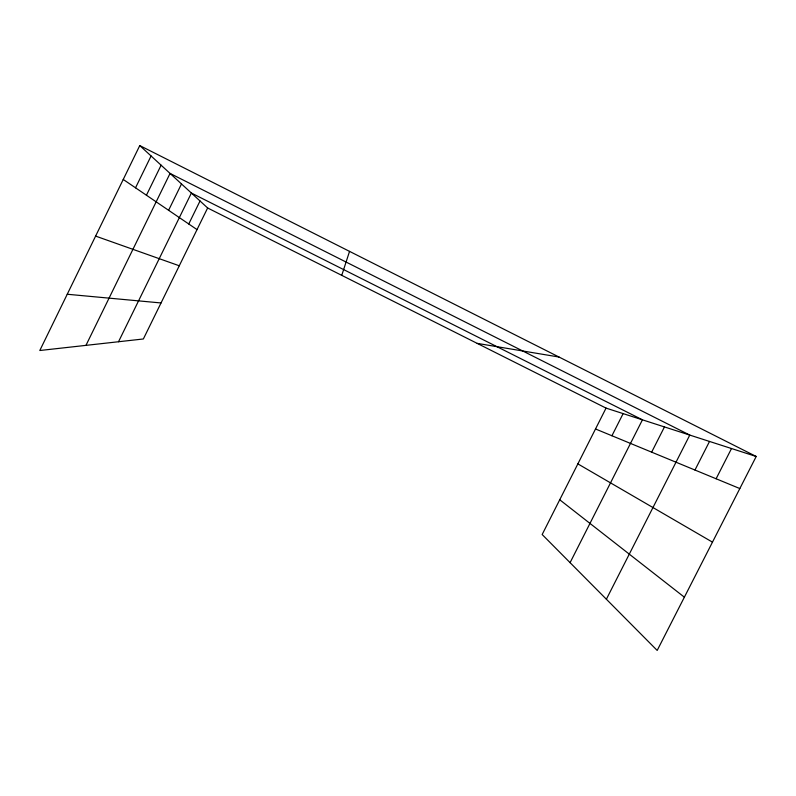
<?xml version="1.0" encoding="UTF-8"?>
<svg xmlns="http://www.w3.org/2000/svg" width="796" height="796" viewBox="0 0 796 796"><rect width="100%" height="100%" fill="white"/><g stroke="black" fill="none" stroke-linecap="round" stroke-linejoin="round"><path stroke-width="1.19" d="M341.753 275.346L349.543 251.377M139.768 145.569L39.8 350.509L143.36 338.977L207.637 207.985L139.768 145.569L756.2 456.486L657.188 650.432L542.166 534.524L606.055 408.109L756.2 456.486M135.529 187.816L151.081 155.966M146.434 195.229L161.11 165.19M85.968 345.365L170.055 173.429L689.784 435.084L606.373 599.229M168.603 210.293L181.498 183.946M118.524 341.743L191.388 193.04L642.442 419.83L570.085 562.663M188.751 223.984L200.025 200.98M611.925 435.76L623.129 413.612M651.655 452.158L664.461 426.925M694.968 470.038L709.515 441.442M716.101 478.764L731.514 448.526M67.242 294.251L161.031 302.958M477.182 343.375L559.031 357.036M95.61 236.094L179.279 265.774M595.508 428.974L739.822 488.555M207.637 207.985L606.055 408.109M577.866 463.879L712.47 542.146M123.231 179.458L197.02 229.606M559.727 499.769L684.371 597.189"/></g></svg>
